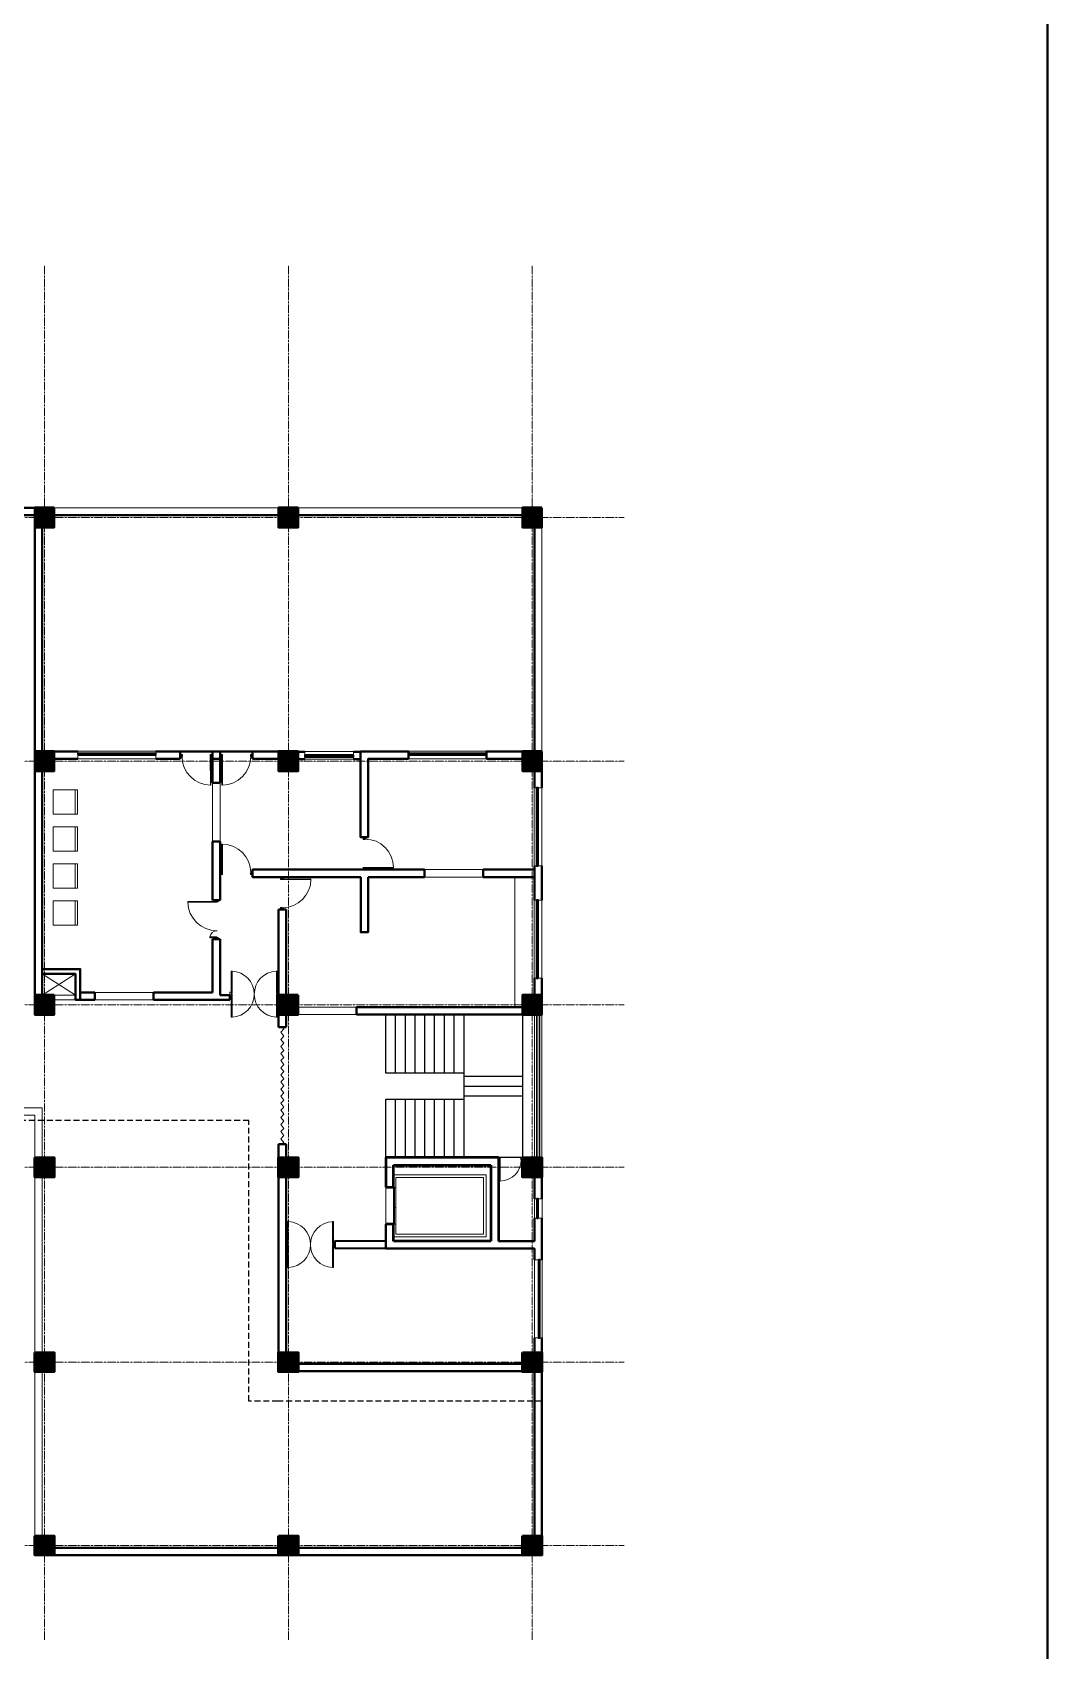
# Model space of a CAD drawing. Header units: millimetres. Extents: x 2399484 to 3337895, y 3598750 to 3969149.
# Drawn here: x 2586544 to 2617776, y 3730456 to 3780260 of the extents above; entities that cross this region are included whole.
import ezdxf

# ---------------------------------------------------------------- set-up
doc = ezdxf.new("R2010")
doc.units = ezdxf.units.MM
doc.header["$MEASUREMENT"] = 0
doc.linetypes.add('CENTER', pattern=[2, 1.25, -0.25, 0.25, -0.25])
doc.linetypes.add('DASHED', pattern=[0.75, 0.5, -0.25])
for name, color, linetype, lineweight in [('centreline', 52, 'CENTER', 5), ('Column-0.5', 14, 'Continuous', 50), ('door', 41, 'Continuous', 5), ('Door Opening-0.09', 253, 'Continuous', 9), ('Furniture Hospital-0.09', 44, 'Continuous', 9), ('Hatch', 9, 'Continuous', 9), ('hidden lines', 205, 'DASHED', 5), ('Sill Level', 140, 'Continuous', 20), ('stairs', 6, 'Continuous', 25), ('WALL 0.2', 7, 'Continuous', 20), ('wall 0.4', 7, 'Continuous', 40), ('Wall-0.5', 7, 'Continuous', 50), ('WINDOW', 152, 'Continuous', 30), ('Windows Plan', 152, 'Continuous', 35)]:
    doc.layers.add(name, color=color, linetype=linetype, lineweight=lineweight)
doc.linetypes.add('ZIGZAG', pattern='A,0.0001,-0.2,[131,ltypeshp.shx,S=0.2,R=0,X=-0.2,Y=0],-0.4,[131,ltypeshp.shx,S=0.2,R=180,X=0.2,Y=0],-0.2', length=0.8001)

# ---------------------------------------------------------------- blocks, each defined once
blk = doc.blocks.new('2ft column')
at = {"layer": 'Hatch', "ltscale": 5}
h = blk.add_hatch(color=256, dxfattribs=at)
h.dxf.hatch_style = 1
h.paths.add_polyline_path([(2207385, 4176559), (2207985, 4176559), (2207985, 4175959), (2207385, 4175959)])
at = {"layer": 'Column-0.5', "ltscale": 5}
blk.add_lwpolyline([(2207385, 4176559), (2207985, 4176559), (2207985, 4175959), (2207385, 4175959)], close=True, dxfattribs=at)
at = {"layer": 'Defpoints', "ltscale": 5}
for points in [[(2207985, 4176559), (2207385, 4175959)], [(2207985, 4175959), (2207385, 4176559)]]:
    blk.add_lwpolyline(points, dxfattribs=at)
blk = doc.blocks.new("door 3'3")
at = {"layer": 'door'}
for p, q in [((82769.4, -31237.4), (82769.4, -31203.4)), ((82769.8, -31203.4), (82769.4, -31203.4)), ((82769.8, -31237.4), (82769.8, -31203.4))]:
    blk.add_line(p, q, dxfattribs=at)
at = {"layer": 'door', "ltscale": 80}
for points in [[(82769.8, -31239.8), (82767.4, -31239.8), (82767.4, -31239.4), (82766.9, -31239.4), (82766.9, -31236.4), (82767.4, -31236.4), (82767.4, -31235.9), (82769.4, -31235.9), (82769.4, -31237.4), (82769.8, -31237.4)], [(82802.9, -31239.8), (82805.4, -31239.8), (82805.4, -31239.4), (82805.9, -31239.4), (82805.9, -31236.4), (82805.4, -31236.4), (82805.4, -31235.9), (82803.4, -31235.9), (82803.4, -31237.4), (82802.9, -31237.4)]]:
    blk.add_lwpolyline(points, close=True, dxfattribs=at)
blk.add_arc((82769.4, -31237.4), 34, 0, 89.2047, dxfattribs=at)
at = {"layer": 'Hatch'}
for centre, radius, start, end in [((82767.7, -31239.9), 2.68, 36.7582, 107.5329), ((82767.3, -31240.3), 1.96, 14.7681, 101.3525), ((82757.2, -31236.2), 10.6, 342.6842, 1.6014), ((82764.4, -31235.9), 4.57, 311.0325, 0.2101), ((82768.1, -31239.1), 3.04, 64.8198, 103.5348), ((82767.3, -31236.1), 3.25, 271.0473, 321.5319), ((82805.1, -31239.9), 2.68, 72.4671, 143.2418), ((82805.5, -31236.1), 3.25, 218.4681, 268.9527), ((82804.7, -31239.1), 3.04, 76.4652, 115.1802), ((82805.5, -31240.3), 1.96, 78.6475, 165.2319), ((82808.4, -31235.9), 4.57, 179.7899, 228.9675), ((82815.6, -31236.2), 10.6, 178.3986, 197.3158)]:
    blk.add_arc(centre, radius, start, end, dxfattribs=at)
blk = doc.blocks.new('MAIN DOOR')
at = {"layer": 'door', "ltscale": 1000}
for points in [[(2313.5, 188.5), (2347.4, 188.5), (2347.4, 187.3), (2313.5, 187.3)], [(2381.3, 188.5), (2348.9, 188.5), (2348.9, 187.3), (2381.3, 187.3)]]:
    blk.add_lwpolyline(points, close=True, dxfattribs=at)
for points in [[(2346.1, 190.6), (2346.1, 188.5)], [(2348.9, 188.1), (2347.4, 188.1), (2347.4, 188.5), (2346.1, 188.5), (2346.1, 190.6), (2350.2, 190.6)], [(2347.4, 188.1), (2348.9, 188.1), (2348.9, 188.5), (2350.2, 188.5), (2350.2, 190.6), (2346.1, 190.6)], [(2350.2, 190.6), (2350.2, 188.5)], [(2313.4, 120.7), (2347.3, 120.7), (2347.3, 121.9), (2313.4, 121.9), (2313.4, 120.7)], [(2348.8, 121.1), (2347.3, 121.1), (2347.3, 120.7), (2346, 120.7), (2346, 118.6), (2350.1, 118.6)], [(2347.3, 121.1), (2348.8, 121.1), (2348.8, 120.7), (2350.1, 120.7), (2350.1, 118.6), (2346, 118.6)], [(2346, 118.6), (2346, 120.7)], [(2381.3, 120.7), (2348.8, 120.7), (2348.8, 121.9), (2381.3, 121.9), (2381.3, 120.7)], [(2350.1, 118.6), (2350.1, 120.7)]]:
    blk.add_lwpolyline(points, dxfattribs=at)
at = {"layer": 'Door Opening-0.09', "ltscale": 1000}
for centre, start, end in [((2347.4, 188.5), 182.1168, 357.8826), ((2347.3, 120.7), 2.1167, 177.8826)]:
    blk.add_arc(centre, 33.9, start, end, dxfattribs=at)
at = {"layer": 'WINDOW', "ltscale": 5}
blk.add_line((2350.1, 190.6), (2350.1, 190.6), dxfattribs=at)
blk = doc.blocks.new('d1')
at = {"layer": 'door'}
for p, q in [((2442.7, 10746.2), (2408.3, 10746.2)), ((2408.3, 10746.2), (2408.3, 10745.7)), ((2442.7, 10745.7), (2408.3, 10745.7))]:
    blk.add_line(p, q, dxfattribs=at)
at = {"layer": 'door', "ltscale": 80}
for points in [[(2445, 10779.7), (2445, 10782), (2444.6, 10782), (2444.6, 10782.4), (2441.8, 10782.4), (2441.8, 10782), (2441.4, 10782), (2441.4, 10780.1), (2442.7, 10780.1), (2442.7, 10779.7)], [(2445, 10746.2), (2445, 10743.9), (2444.6, 10743.9), (2444.6, 10743.4), (2441.8, 10743.4), (2441.8, 10743.9), (2441.4, 10743.9), (2441.4, 10745.7), (2442.7, 10745.7), (2442.7, 10746.2)]]:
    blk.add_lwpolyline(points, close=True, dxfattribs=at)
at = {"layer": 'Door Opening-0.09', "ltscale": 80}
blk.add_arc((2442.7, 10745.7), 34.4, 90, 179.274, dxfattribs=at)
at = {"layer": 'hidden lines'}
for centre, radius, start, end in [((2441.6, 10791.4), 9.82, 268.3986, 287.3158), ((2441.4, 10784.8), 4.22, 269.7899, 318.9675), ((2444.3, 10781.3), 2.81, 166.4652, 205.1802), ((2445, 10781.7), 2.48, 162.4671, 233.2418), ((2441.6, 10782), 3, 308.4681, 358.9527), ((2445.5, 10782.1), 1.81, 168.6475, 255.2319), ((2441.4, 10741.1), 4.22, 41.0325, 90.2101), ((2441.6, 10734.5), 9.82, 72.6842, 91.6014), ((2444.3, 10744.5), 2.81, 154.8198, 193.5348), ((2445, 10744.2), 2.48, 126.7582, 197.5329), ((2441.6, 10743.8), 3, 1.0473, 51.5319), ((2445.5, 10743.8), 1.81, 104.7681, 191.3525)]:
    blk.add_arc(centre, radius, start, end, dxfattribs=at)
blk = doc.blocks.new("door 5'")
at = {"layer": 'door', "ltscale": 1000}
for points in [[(2177525, 4317078), (2177525, 4317062), (2177516, 4317062), (2177516, 4317020), (2177473, 4317020), (2177474, 4317105)], [(2177525, 4317062), (2177525, 4317105), (2177474, 4317105), (2177473, 4317020)], [(2177473, 4317020), (2177516, 4317020)], [(2177474, 4317105), (2177516, 4317105)], [(2178697, 4316120), (2178697, 4317060), (2178671, 4317060), (2178671, 4316120), (2178697, 4316120)], [(2178689, 4317076), (2178689, 4317060), (2178697, 4317060), (2178697, 4317018), (2178740, 4317018), (2178740, 4317104)], [(2178689, 4317060), (2178689, 4317104), (2178740, 4317104), (2178740, 4317018)], [(2178740, 4317018), (2178697, 4317018)]]:
    blk.add_lwpolyline(points, dxfattribs=at)
blk.add_lwpolyline([(2177516, 4316839), (2177516, 4317062), (2177543, 4317062), (2177543, 4316839)], close=True, dxfattribs=at)
at = {"layer": 'Door Opening-0.09', "ltscale": 1000}
for centre, radius, start, end in [((2177516, 4317062), 224, 276.6944, 2.344), ((2178697, 4317076), 957, 180.3416, 268.4244)]:
    blk.add_arc(centre, radius, start, end, dxfattribs=at)
at = {"layer": 'WINDOW', "ltscale": 5}
blk.add_line((2177474, 4317104), (2177474, 4317104), dxfattribs=at)
blk = doc.blocks.new('w1')
at = {"layer": 'Sill Level'}
blk.add_lwpolyline([(2460641, 3827503), (2460641, 3825103), (2460401, 3825103), (2460401, 3827503)], close=True, dxfattribs=at)
at = {"layer": 'Windows Plan'}
blk.add_lwpolyline([(2460521, 3825103), (2460521, 3827503), (2460473, 3827503), (2460473, 3825103)], close=True, dxfattribs=at)
blk = doc.blocks.new('w2')
at = {"layer": 'Sill Level'}
blk.add_lwpolyline([(2444138, 3818930), (2445638, 3818930), (2445638, 3818690), (2444138, 3818690)], close=True, dxfattribs=at)
at = {"layer": 'Windows Plan'}
blk.add_lwpolyline([(2445638, 3818810), (2444138, 3818810), (2444138, 3818762), (2445638, 3818762)], close=True, dxfattribs=at)
blk = doc.blocks.new('v2')
at = {"layer": 'Sill Level'}
blk.add_lwpolyline([(2448277, 3818910), (2448877, 3818910), (2448877, 3818670), (2448277, 3818670)], close=True, dxfattribs=at)
at = {"layer": 'Windows Plan'}
blk.add_lwpolyline([(2448877, 3818790), (2448277, 3818790), (2448277, 3818743), (2448877, 3818743)], close=True, dxfattribs=at)

msp = doc.modelspace()

# ---------------------------------------------------------------- linework, layer by layer
at = {"layer": 'centreline', "ltscale": 5}
for p, q in [((2586918.8, 3773089.4), (2586918.8, 3730783)), ((2586918.8, 3773089.4), (2586918.8, 3730783)), ((2594418.8, 3773089.4), (2594418.8, 3730783)), ((2594418.8, 3773089.4), (2594418.8, 3730783)), ((2601918.8, 3773089.4), (2601918.8, 3730783)), ((2601918.8, 3773089.4), (2601918.8, 3730783)), ((2604746, 3765331.2), (2560402.6, 3765331.2)), ((2604746, 3765331.2), (2560402.6, 3765331.2)), ((2604746, 3757831.2), (2560402.6, 3757831.2)), ((2604746, 3757831.2), (2560402.6, 3757831.2)), ((2604746, 3750331.2), (2578368.8, 3750331.2)), ((2604146, 3750331.2), (2578368.8, 3750331.2)), ((2604746, 3750331.2), (2578368.8, 3750331.2)), ((2604146, 3750331.2), (2578368.8, 3750331.2)), ((2604746, 3745331.2), (2582832.4, 3745331.2)), ((2604746, 3745331.2), (2582832.4, 3745331.2)), ((2604746, 3739331.2), (2582832.4, 3739331.2)), ((2604746, 3739331.2), (2582832.4, 3739331.2)), ((2604746, 3733690.2), (2582832.4, 3733690.2)), ((2604746, 3733690.2), (2582832.4, 3733690.2))]:
    msp.add_line(p, q, dxfattribs=at)
at = {"layer": 'Furniture Hospital-0.09', "ltscale": 5}
for p, q in [((2597648.8, 3745094.5), (2597648.8, 3744711.2)), ((2597725.5, 3745017.9), (2597725.5, 3744711.2)), ((2600425.2, 3745017.9), (2597725.5, 3745017.9)), ((2600425.2, 3743271.2), (2600425.2, 3745017.9)), ((2597648.8, 3744711.2), (2597725.5, 3744711.2)), ((2597687.2, 3744711.2), (2597687.2, 3743577.9)), ((2597687.2, 3744097.9), (2597648.8, 3744097.9)), ((2597725.5, 3744097.9), (2597687.2, 3744097.9)), ((2597648.8, 3743577.9), (2597648.8, 3743194.5)), ((2597648.8, 3743577.9), (2597725.5, 3743577.9)), ((2597725.5, 3743577.9), (2597725.5, 3743271.2)), ((2597648.8, 3743194.5), (2600501.8, 3743194.5)), ((2597725.5, 3743271.2), (2600425.2, 3743271.2))]:
    msp.add_line(p, q, dxfattribs=at)
at = {"layer": 'Furniture Hospital-0.09'}
for points in [[(2587931.3, 3756201.1), (2587931.3, 3756951.1), (2587181.3, 3756951.1), (2587181.3, 3756201.1), (2587931.3, 3756201.1)], [(2587863, 3756951.1), (2587863, 3756201.1)], [(2587931.3, 3755061.2), (2587931.3, 3755811.2), (2587181.3, 3755811.2), (2587181.3, 3755061.2), (2587931.3, 3755061.2)], [(2587863, 3755811.2), (2587863, 3755061.2)], [(2587931.3, 3753921.3), (2587931.3, 3754671.3), (2587181.3, 3754671.3), (2587181.3, 3753921.3), (2587931.3, 3753921.3)], [(2587863, 3754671.3), (2587863, 3753921.3)], [(2587931.3, 3752781.4), (2587931.3, 3753531.4), (2587181.3, 3753531.4), (2587181.3, 3752781.4), (2587931.3, 3752781.4)], [(2587863, 3753531.4), (2587863, 3752781.4)]]:
    msp.add_lwpolyline(points, dxfattribs=at)
at = {"layer": 'Furniture Hospital-0.09', "ltscale": 5}
for points in [[(2597648.8, 3745094.5), (2600501.8, 3745094.5), (2600501.8, 3743194.5)], [(2597648.8, 3743577.9), (2597648.8, 3744711.2)], [(2597725.5, 3744711.2), (2597725.5, 3743577.9)]]:
    msp.add_lwpolyline(points, dxfattribs=at)
at = {"layer": 'Hatch', "ltscale": 5}
for points in [[(2587868.8, 3751281.2), (2586848.8, 3750631.2)], [(2586848.8, 3751281.2), (2587868.8, 3750631.2)]]:
    msp.add_lwpolyline(points, dxfattribs=at)
at = {"layer": 'stairs', "linetype": 'DASHED', "ltscale": 366}
msp.add_lwpolyline([(2602218.8, 3739031.2), (2602218.8, 3738131.2), (2594107.5, 3738131.2), (2593207.5, 3738131.2), (2593207.5, 3746772.1), (2558057.6, 3746772.1), (2558057.6, 3750102.8)], dxfattribs=at)
at = {"layer": 'stairs', "ltscale": 5}
for points in [[(2599818.8, 3748231.2), (2597418.8, 3748231.2), (2597418.8, 3750031.2)], [(2597718.8, 3748231.2), (2597718.8, 3750031.2)], [(2598018.8, 3748231.2), (2598018.8, 3750031.2)], [(2598318.8, 3748231.2), (2598318.8, 3750031.2)], [(2598618.8, 3748231.2), (2598618.8, 3750031.2)], [(2598918.8, 3748231.2), (2598918.8, 3750031.2)], [(2599218.8, 3748231.2), (2599218.8, 3750031.2)], [(2599518.8, 3748231.2), (2599518.8, 3750031.2)], [(2599818.8, 3750031.2), (2599818.8, 3745631.2)], [(2601618.8, 3750031.2), (2601618.8, 3745631.2), (2600878.6, 3745631.2)], [(2599818.8, 3748131.2), (2601618.8, 3748131.2)], [(2599818.8, 3747831.2), (2601618.8, 3747831.2)], [(2597418.8, 3745631.2), (2597418.8, 3747431.2), (2599818.8, 3747431.2)], [(2597718.8, 3745631.2), (2597718.8, 3747431.2)], [(2598018.8, 3745631.2), (2598018.8, 3747431.2)], [(2598318.8, 3745631.2), (2598318.8, 3747431.2)], [(2598618.8, 3745631.2), (2598618.8, 3747431.2)], [(2598918.8, 3745631.2), (2598918.8, 3747431.2)], [(2599218.8, 3745631.2), (2599218.8, 3747431.2)], [(2599518.8, 3745631.2), (2599518.8, 3747431.2)], [(2599818.8, 3747531.2), (2601618.8, 3747531.2)]]:
    msp.add_lwpolyline(points, dxfattribs=at)
at = {"layer": 'WALL 0.2', "ltscale": 5}
for p, q in [((2587218.8, 3765631.2), (2601618.8, 3765631.2)), ((2587218.8, 3765401.2), (2601618.8, 3765401.2)), ((2601988.8, 3765031.2), (2601988.8, 3758131.2)), ((2602218.8, 3765031.2), (2602218.8, 3758131.2)), ((2601388.8, 3754261.2), (2601388.8, 3750261.2)), ((2558057.6, 3746931.2), (2586618.8, 3746931.2)), ((2558287.6, 3747161.2), (2586848.8, 3747161.2)), ((2586618.8, 3746931.2), (2586618.8, 3733990.2)), ((2586848.8, 3747161.2), (2586848.8, 3733990.2)), ((2597418.8, 3744716.2), (2597418.8, 3743582.9)), ((2597648.8, 3743582.9), (2597648.8, 3744716.2))]:
    msp.add_line(p, q, dxfattribs=at)
for points in [[(2594718.8, 3765631.2), (2601618.8, 3765631.2)], [(2592088.8, 3755362.5), (2592088.8, 3757162.5)], [(2592318.8, 3755362.5), (2592318.8, 3757162.5)], [(2598611, 3754491.3), (2600411, 3754491.3)], [(2598611, 3754261.3), (2598611, 3754261.3)], [(2598611, 3754261.3), (2600411, 3754261.3)], [(2587218.8, 3750631.2), (2587868.8, 3750631.2)], [(2587218.8, 3750481.2), (2587868.8, 3750481.2)], [(2590268, 3750711.2), (2588468, 3750711.2)], [(2590268, 3750481.2), (2588468, 3750481.2)], [(2594718.8, 3750261.2), (2596518.8, 3750261.2)], [(2594718.8, 3750031.2), (2594718.8, 3750031.2)], [(2594718.8, 3750031.2), (2596518.8, 3750031.2)], [(2601988.8, 3750031.2), (2601988.8, 3745631.2)], [(2602218.8, 3750031.2), (2602218.8, 3745631.2)]]:
    msp.add_lwpolyline(points, dxfattribs=at)
at = {"layer": 'wall 0.4', "ltscale": 5}
for p, q in [((2585568.6, 3765631.2), (2587218.8, 3765631.2)), ((2585568.6, 3765401.2), (2587218.8, 3765401.2)), ((2586618.8, 3765031.2), (2586618.8, 3758131.2)), ((2586848.8, 3765031.2), (2586848.8, 3758131.2)), ((2586848.8, 3765031.2), (2586848.8, 3759401.2)), ((2586848.8, 3759171.2), (2586848.8, 3758131.2)), ((2592088.8, 3757162.5), (2592088.8, 3757901.2)), ((2592318.8, 3757162.5), (2592318.8, 3758131.2)), ((2598111.7, 3757900.7), (2598111.7, 3758130.9)), ((2600511.7, 3757900.8), (2601618.8, 3757901.2)), ((2586618.8, 3750631.2), (2586618.8, 3757531.2)), ((2586848.8, 3750631.2), (2586848.8, 3757531.2)), ((2601988.8, 3757531.2), (2601988.8, 3757006.2)), ((2602218.8, 3757531.2), (2602218.8, 3757006.2)), ((2592088.8, 3757162.5), (2592318.8, 3757162.5)), ((2592088.8, 3753554.2), (2592088.8, 3755362.5)), ((2592088.8, 3755362.5), (2592318.8, 3755362.5)), ((2592318.8, 3753554.2), (2592318.8, 3755362.5)), ((2598611, 3754491.3), (2596872.8, 3754491.3)), ((2596872.8, 3754261.3), (2598611, 3754261.3)), ((2598611, 3754491.3), (2598611, 3754261.3)), ((2601887.2, 3754491.2), (2600411, 3754491.2)), ((2600411, 3754491.2), (2600411, 3754261.3)), ((2600411, 3754261.3), (2601988.8, 3754261.2)), ((2601988.8, 3754606.2), (2601988.8, 3753556.2)), ((2601988.8, 3754261.2), (2601988.8, 3753556.2)), ((2602218.8, 3754606.2), (2602218.8, 3753556.2)), ((2592318.8, 3753554.2), (2592088.8, 3753554.2)), ((2594118.9, 3753261.4), (2594348.9, 3753261.4)), ((2592088.8, 3750711.2), (2592088.8, 3752354.2)), ((2592088.8, 3752354.2), (2592318.8, 3752354.2)), ((2592318.8, 3750631.2), (2592318.8, 3752354.2)), ((2601988.8, 3751156.2), (2601988.8, 3750631.2)), ((2601988.8, 3751156.2), (2601988.8, 3750631.2)), ((2602218.8, 3751156.2), (2602218.8, 3750631.2)), ((2588018.8, 3750711.2), (2588468, 3750711.2)), ((2588468, 3750481.2), (2588468, 3750711.2)), ((2590268, 3750711.2), (2592088.8, 3750711.2)), ((2590268, 3750481.2), (2590268, 3750711.2)), ((2592618.8, 3750481.2), (2592618.8, 3750631.2)), ((2594718.8, 3750261.2), (2594718.8, 3750031.2)), ((2596518.8, 3750261.2), (2596518.8, 3750031.2)), ((2594118.8, 3749644.1), (2594348.8, 3749644.1)), ((2594118.8, 3746044.1), (2594348.8, 3746044.1)), ((2602218.8, 3745031.2), (2602218.8, 3744363.6)), ((2602218.8, 3743763.6), (2602218.8, 3742479.4)), ((2597418.8, 3743061.2), (2595848.9, 3743068.7)), ((2597418.8, 3742831.2), (2595848.9, 3742838.7)), ((2602218.8, 3740079.4), (2602218.8, 3733990.2)), ((2600188.8, 3739283.5), (2594718.8, 3739283.5)), ((2600418.8, 3739053.5), (2594718.8, 3739053.5)), ((2601618.8, 3739283.5), (2600188.8, 3739283.5)), ((2601618.8, 3739053.5), (2600418.8, 3739053.5)), ((2601988.8, 3739031.2), (2601988.8, 3733990.2)), ((2594118.8, 3733620.2), (2587218.8, 3733620.2)), ((2594118.8, 3733390.2), (2587218.8, 3733390.2)), ((2601618.8, 3733620.2), (2594718.8, 3733620.2)), ((2601618.8, 3733390.2), (2594718.8, 3733390.2))]:
    msp.add_line(p, q, dxfattribs=at)
msp.add_lwpolyline([(2419715.1, 3786495), (2617775.6, 3786495), (2617775.6, 3708180), (2419715.1, 3708180)], close=True, dxfattribs=at)
for points in [[(2587937, 3758131.2), (2586848.8, 3758131.2), (2586848.8, 3765401.2), (2601988.8, 3765401.2), (2601988.8, 3758131.2), (2600511.7, 3758131.2), (2600511.7, 3757900.8)], [(2586618.8, 3765031.2), (2586618.8, 3758131.2)], [(2587218.8, 3758131.2), (2587937, 3758131.2)], [(2587218.8, 3757901.2), (2587937, 3757901.2)], [(2590337, 3758131.2), (2591088.8, 3758131.2)], [(2594718.8, 3758131.2), (2590337, 3758131.2)], [(2590337, 3757901.2), (2591088.8, 3757901.2)], [(2591088.8, 3757900.6), (2591088.8, 3758130.6)], [(2592088.8, 3758131.2), (2592318.8, 3758131.2)], [(2592088.8, 3757901.2), (2592088.8, 3758131.2)], [(2592088.8, 3757901.2), (2592318.8, 3757901.2)], [(2593318.7, 3758131.2), (2594118.8, 3758131.2)], [(2593318.7, 3757901.2), (2593318.7, 3758131.2)], [(2593318.7, 3757901.2), (2594118.8, 3757901.2)], [(2594925.9, 3758120.9), (2594718.8, 3758120.9)], [(2594925.9, 3757890.7), (2594718.8, 3757890.7)], [(2596642.8, 3758120.9), (2596425.9, 3758120.9)], [(2596641.7, 3757890.7), (2596425.9, 3757890.7)], [(2598111.7, 3758130.9), (2596642.8, 3758131.1), (2596642.8, 3755491.1), (2596872.8, 3755491.1), (2596872.8, 3757900.8), (2598111.7, 3757900.7)], [(2601988.8, 3757531.2), (2601988.8, 3757006.2)], [(2602218.8, 3757531.2), (2602218.8, 3757006.2)], [(2596872.8, 3754491.5), (2593318.8, 3754491.4), (2593318.8, 3754261.4), (2596646.4, 3754261.4)], [(2596872.8, 3754261.3), (2596872.8, 3752563), (2596646.4, 3752563), (2596646.4, 3754261.4)], [(2596872.8, 3754491.3), (2596872.8, 3754491.3)], [(2597539.7, 3754491.2), (2597419.7, 3754491.2)], [(2601988.8, 3754606.2), (2601988.8, 3754491.2), (2600459.8, 3754491.2)], [(2602218.8, 3754606.2), (2602218.8, 3753556.2)], [(2594118.9, 3753261.4), (2594118.8, 3750631.2), (2594348.8, 3750631.2), (2594348.9, 3753261.4)], [(2587868.8, 3750481.2), (2588018.8, 3750481.2), (2588018.8, 3751431.2), (2586848.8, 3751431.2)], [(2587868.8, 3750631.2), (2587868.8, 3751281.2), (2586848.8, 3751281.2)], [(2602218.8, 3751156.2), (2602218.8, 3750631.2)], [(2587868.8, 3750631.2), (2587868.8, 3750481.2)], [(2588018.8, 3750481.2), (2588468, 3750481.2)], [(2590268, 3750481.2), (2592618.8, 3750481.2)], [(2592618.8, 3750631.2), (2592318.8, 3750631.2)], [(2594718.8, 3750261.2), (2594718.8, 3750261.2)], [(2600518.8, 3750261.2), (2596518.8, 3750261.2)], [(2601618.8, 3750261.2), (2597598.1, 3750261.2)], [(2594118.8, 3749644.1), (2594118.8, 3750031.2)], [(2594348.8, 3749644.1), (2594348.8, 3750031.2)], [(2594718.8, 3750031.2), (2594718.8, 3750031.2)], [(2601618.8, 3750031.2), (2596518.8, 3750031.2)], [(2601618.8, 3750031.2), (2597418.8, 3750031.2)], [(2594118.8, 3739631.2), (2594118.8, 3746044.1)], [(2594348.8, 3739631.2), (2594348.8, 3746044.1)], [(2601988.8, 3745031.2), (2601988.8, 3744363.6)], [(2597418.8, 3743582.9), (2597418.8, 3742831.2), (2601988.8, 3742831.2), (2601988.8, 3742479.4)], [(2601988.8, 3743763.6), (2601988.8, 3743061.2), (2600881.8, 3743061.2)], [(2595848.9, 3742838.7), (2595848.9, 3743068.7)], [(2601988.8, 3740079.4), (2601988.8, 3739631.2)]]:
    msp.add_lwpolyline(points, dxfattribs=at)
at = {"layer": 'Wall-0.5', "ltscale": 5}
for p, q in [((2600881.8, 3745631.2), (2597418.8, 3745631.2)), ((2597418.8, 3745631.2), (2597418.8, 3744716.2)), ((2597648.8, 3744716.2), (2597648.8, 3745401.2)), ((2597648.8, 3745401.2), (2600651.8, 3745401.2)), ((2600651.8, 3745401.2), (2600651.8, 3743061.2)), ((2600881.8, 3745631.2), (2600881.8, 3743061.2)), ((2597418.8, 3744716.2), (2597648.8, 3744716.2)), ((2597648.8, 3743582.9), (2597418.8, 3743582.9)), ((2597648.8, 3743061.2), (2597648.8, 3743582.9)), ((2600651.8, 3743061.2), (2597648.8, 3743061.2))]:
    msp.add_line(p, q, dxfattribs=at)
at = {"layer": 'WINDOW', "ltscale": 5}
for points in [[(2602063.8, 3750031.2), (2602063.8, 3745631.2)], [(2602143.8, 3750031.2), (2602143.8, 3745631.2)]]:
    msp.add_lwpolyline(points, dxfattribs=at)
at = {"layer": 'WINDOW', "linetype": 'ZIGZAG', "lineweight": 20, "ltscale": 0.5}
for points in [[(2594233.8, 3749644.1), (2594276.2, 3749588.2), (2594191.2, 3749487.2), (2594274.2, 3749367.4), (2594191.2, 3749268.8), (2594274.2, 3749149), (2594191.2, 3749050.4), (2594274.2, 3748930.6), (2594191.2, 3748832.1), (2594274.2, 3748712.3), (2594191.2, 3748613.7), (2594274.2, 3748493.9), (2594191.2, 3748395.3), (2594233.8, 3748333.8)], [(2594233.8, 3748333.8), (2594276.2, 3748277.9), (2594191.2, 3748176.9), (2594274.2, 3748057.1), (2594191.2, 3747958.5), (2594274.2, 3747838.7), (2594191.2, 3747740.1), (2594274.2, 3747620.3), (2594191.2, 3747521.8), (2594274.2, 3747402), (2594191.2, 3747303.4), (2594274.2, 3747183.6), (2594191.2, 3747085), (2594233.8, 3747023.5)], [(2594233.8, 3747023.5), (2594276.2, 3746967.6), (2594191.2, 3746866.6), (2594274.2, 3746746.8), (2594191.2, 3746648.2), (2594274.2, 3746528.4), (2594191.2, 3746429.8), (2594274.2, 3746310), (2594191.2, 3746211.4), (2594274.2, 3746091.6), (2594234.2, 3746044.1)]]:
    msp.add_lwpolyline(points, dxfattribs=at)

# ---------------------------------------------------------------- block references
at = {"layer": 'door', "xscale": -0.9473750180788149, "yscale": 0.9473750180788149, "zscale": 0.9473750180788149, "rotation": 270.0040133245631}
msp.add_blockref("door 5'", (-1497515.8, 1689183.7), dxfattribs=at)
at = {"layer": 'Door Opening-0.09'}
for name, p, xscale, yscale, zscale, rotation in [('d1', (2867597.5, 3695499.5), 25.64102998076803, 25.64102998076803, 25.64102998076803, 90.03301536802395), ('d1', (2316810.1, 3695499.5), -25.64102998076803, 25.64102998076803, 25.64102998076803, 269.9669846319761), ('d1', (2316810.2, 3816872.5), 25.64102998076803, 25.64102998076803, 25.64102998076803, 270.0330153680241), ('d1', (2659249.1, 3478982.6), -25.64102998076803, 25.64102998076803, 25.64102998076803, 359.9669846319761), ('d1', (2656707.1, 4029770), 25.64102998076803, 25.64102998076803, 25.64102998076803, 180.0330153680241), ('MAIN DOOR', (2596632, 3701758.1), 20.83332896922157, 20.83332896922157, 20.83332896922157, 90.04973591478812), ("door 3'3", (1008794.1, 3145929.9), -19.23084603733906, 19.23084603733906, 19.23084603733906, 179.9608081480045), ('MAIN DOOR', (2598362.1, 3694051.5), 20.83332896922158, 20.83332896922158, 20.83332896922158, 90.04973591478812)]:
    msp.add_blockref(name, p, dxfattribs=dict(at, xscale=xscale, yscale=yscale, zscale=zscale, rotation=rotation))
at = {"layer": 'Hatch', "xscale": -1}
for p in [(4794603.7, -410927.3), (4794603.7, -410927.3), (4802103.7, -410927.3), (4809603.7, -410927.3), (4794603.7, -418427.3), (4794603.7, -418427.3), (4802103.7, -418427.3), (4802103.7, -418427.3), (4809603.7, -418427.3), (4809603.7, -418427.3), (4794603.7, -425927.3), (4794603.7, -425927.3), (4802103.7, -425927.3), (4802103.7, -425927.3), (4809603.7, -425927.3), (4809603.7, -425927.3)]:
    msp.add_blockref('2ft column', p, dxfattribs=at)
at = {"layer": 'Hatch'}
for p in [(379233.9, -430927.3), (379233.9, -430927.3), (386733.9, -430927.3), (386733.9, -430927.3), (394233.9, -430927.3), (394233.9, -430927.3), (379233.9, -436927.3), (379233.9, -436927.3), (386733.9, -436927.3), (386733.9, -436927.3), (394233.9, -436927.3), (394233.9, -436927.3), (379233.9, -442568.3), (379233.9, -442568.3), (386733.9, -442568.3), (386733.9, -442568.3), (394233.9, -442568.3), (394233.9, -442568.3)]:
    msp.add_blockref('2ft column', p, dxfattribs=at)
at = {"layer": 'wall 0.4'}
for name, p, rotation in [('w1', (-1237165.9, 6218542.3), 270), ('w1', (-1226991.2, 6218541.8), 270), ('v2', (-1216681.6, 6192640.2), 270), ('w1', (5062629.9, 7567582.3), 180)]:
    msp.add_blockref(name, p, dxfattribs=dict(at, rotation=rotation))
for name, p in [('w2', (150788.2, -60799.6)), ('w1', (141577.8, -70496.7)), ('w1', (141577.8, -73946.7))]:
    msp.add_blockref(name, p, dxfattribs=at)

doc.saveas('drawing.dxf')
